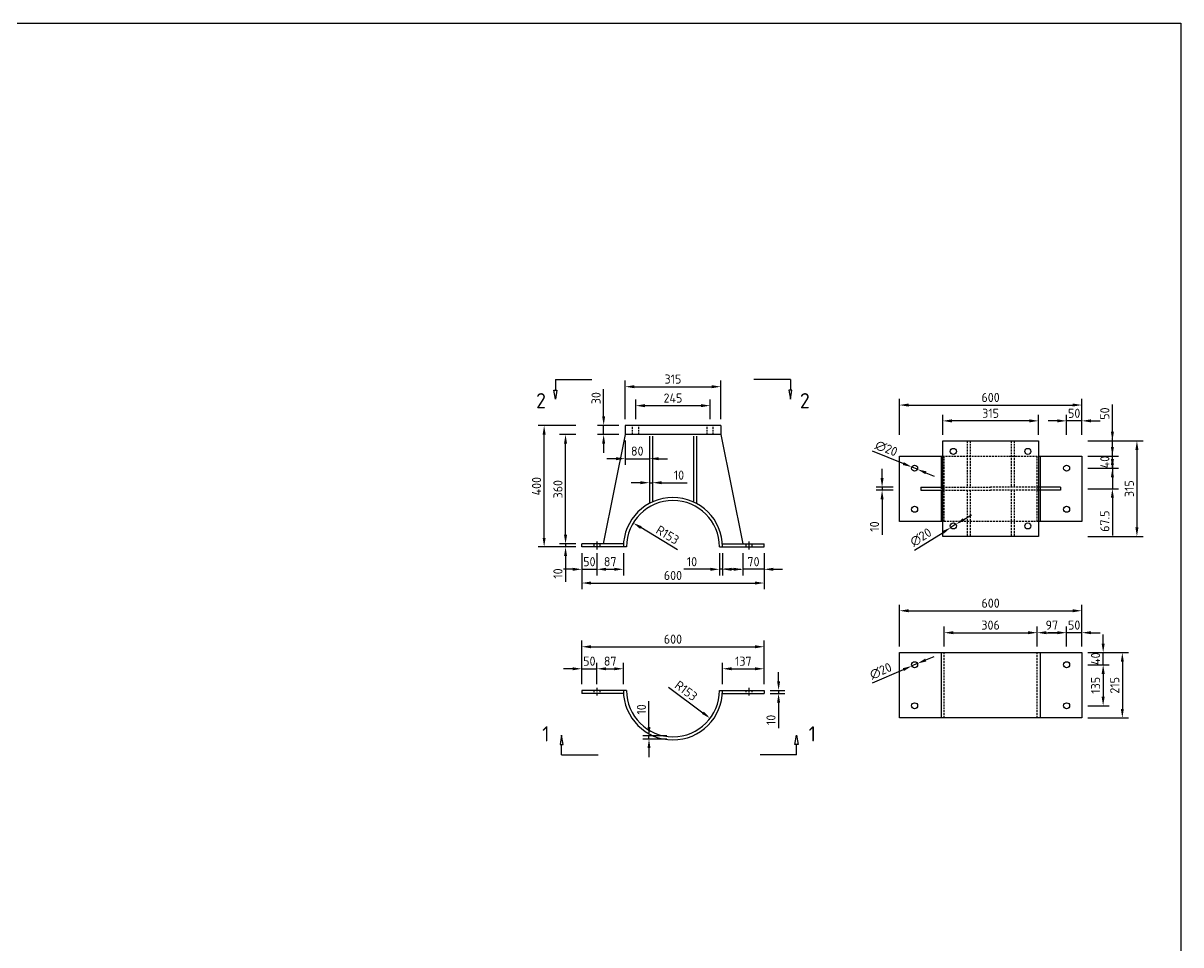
# Model space of a CAD drawing. Header units: millimetres. Extents: x 2537 to 35994, y -14212 to 3650.
# Drawn here: x 32185 to 35994, y -5013 to -1980 of the extents above; entities that cross this region are included whole.
import ezdxf

# ---------------------------------------------------------------- set-up
doc = ezdxf.new("R2010")
doc.units = ezdxf.units.MM
doc.linetypes.add('CENTER', pattern=[50.8, 31.75, -6.35, 6.35, -6.35])
doc.linetypes.add('HIDDEN', pattern=[9.525, 6.35, -3.175])
doc.styles.get("Standard").update_dxf_attribs({"font": 'tssdeng.shx'})
doc.dimstyles.new('ISO-25', dxfattribs={"dimtxt": 50, "dimasz": 30, "dimexe": 20, "dimexo": 20, "dimgap": 10, "dimtad": 1, "dimlfac": 0.1, "dimdsep": 46, "dimtxsty": 'Standard', "dimcen": 30, "dimadec": 0, "dimazin": 0, "dimtfac": 1, "dimtmove": 0, "dimatfit": 3, "dimfxl": 0, "dimarcsym": 0})

# ---------------------------------------------------------------- blocks, each defined once
blk = doc.blocks.new('*D202')
at = {"color": 0, "lineweight": -2, "transparency": 16777216}
for p, q in [((35067.7, -3334.6), (35067.7, -3216.9)), ((35097.7, -3236.9), (35637.7, -3236.9)), ((35667.7, -3334.6), (35667.7, -3216.9))]:
    blk.add_line(p, q, dxfattribs=at)
at = {"color": 0, "transparency": 16777216}
for points in [[(35097.7, -3231.9), (35097.7, -3241.9), (35067.7, -3236.9)], [(35637.7, -3231.9), (35637.7, -3241.9), (35667.7, -3236.9)]]:
    blk.add_solid(points, dxfattribs=at)
at = {"layer": 'Defpoints', "color": 0, "transparency": 16777216}
for p in [(35667.7, -3236.9), (35067.7, -3354.6), (35667.7, -3354.6)]:
    blk.add_point(p, dxfattribs=at)
at = {"color": 0, "transparency": 16777216, "insert": (35367.7, -3211.9), "char_height": 30, "attachment_point": 5}
blk.add_mtext('600', dxfattribs=at)
blk = doc.blocks.new('*D203')
at = {"color": 0, "lineweight": -2, "transparency": 16777216}
for p, q in [((35210.2, -3334.6), (35210.2, -3269)), ((35525.2, -3334.6), (35525.2, -3269)), ((35495.2, -3289), (35240.2, -3289))]:
    blk.add_line(p, q, dxfattribs=at)
at = {"color": 0, "transparency": 16777216}
for points in [[(35240.2, -3284), (35240.2, -3294), (35210.2, -3289)], [(35495.2, -3284), (35495.2, -3294), (35525.2, -3289)]]:
    blk.add_solid(points, dxfattribs=at)
at = {"layer": 'Defpoints', "color": 0, "transparency": 16777216}
for p in [(35210.2, -3289), (35210.2, -3354.6), (35525.2, -3354.6)]:
    blk.add_point(p, dxfattribs=at)
at = {"color": 0, "transparency": 16777216, "insert": (35367.7, -3264), "char_height": 30, "attachment_point": 5}
blk.add_mtext('315', dxfattribs=at)
blk = doc.blocks.new('*D204')
at = {"color": 0, "lineweight": -2, "transparency": 16777216}
for p, q in [((35687.7, -3354.6), (35869.2, -3354.6)), ((35849.2, -3384.6), (35849.2, -3639.6)), ((35687.7, -3669.6), (35869.2, -3669.6))]:
    blk.add_line(p, q, dxfattribs=at)
at = {"color": 0, "transparency": 16777216}
for points in [[(35844.2, -3384.6), (35854.2, -3384.6), (35849.2, -3354.6)], [(35844.2, -3639.6), (35854.2, -3639.6), (35849.2, -3669.6)]]:
    blk.add_solid(points, dxfattribs=at)
at = {"layer": 'Defpoints', "color": 0, "transparency": 16777216}
for p in [(35667.7, -3354.6), (35667.7, -3669.6), (35849.2, -3669.6)]:
    blk.add_point(p, dxfattribs=at)
at = {"color": 0, "transparency": 16777216, "insert": (35824.2, -3512.1), "char_height": 30, "attachment_point": 5, "rotation": 90}
blk.add_mtext('315', dxfattribs=at)
blk = doc.blocks.new('*D205')
at = {"color": 0, "lineweight": -2, "transparency": 16777216}
for p, q in [((35617.7, -3334.6), (35617.7, -3269)), ((35667.7, -3334.6), (35667.7, -3269)), ((35587.7, -3289), (35557.7, -3289)), ((35667.7, -3289), (35617.7, -3289)), ((35697.7, -3289), (35727.7, -3289))]:
    blk.add_line(p, q, dxfattribs=at)
at = {"color": 0, "transparency": 16777216}
for points in [[(35587.7, -3284), (35587.7, -3294), (35617.7, -3289)], [(35697.7, -3284), (35697.7, -3294), (35667.7, -3289)]]:
    blk.add_solid(points, dxfattribs=at)
at = {"layer": 'Defpoints', "color": 0, "transparency": 16777216}
for p in [(35617.7, -3289), (35617.7, -3354.6), (35667.7, -3354.6)]:
    blk.add_point(p, dxfattribs=at)
at = {"color": 0, "transparency": 16777216, "insert": (35642.7, -3264), "char_height": 30, "attachment_point": 5}
blk.add_mtext('50', dxfattribs=at)
blk = doc.blocks.new('*D206')
at = {"color": 0, "lineweight": -2, "transparency": 16777216}
for p, q in [((35768.5, -3374.6), (35768.5, -3344.6)), ((35687.7, -3404.6), (35788.5, -3404.6)), ((35768.5, -3444.6), (35768.5, -3404.6)), ((35687.7, -3444.6), (35788.5, -3444.6)), ((35768.5, -3474.6), (35768.5, -3504.6))]:
    blk.add_line(p, q, dxfattribs=at)
at = {"color": 0, "transparency": 16777216}
for points in [[(35763.5, -3374.6), (35773.5, -3374.6), (35768.5, -3404.6)], [(35763.5, -3474.6), (35773.5, -3474.6), (35768.5, -3444.6)]]:
    blk.add_solid(points, dxfattribs=at)
at = {"layer": 'Defpoints', "color": 0, "transparency": 16777216}
for p in [(35667.7, -3404.6), (35768.5, -3404.6), (35667.7, -3444.6)]:
    blk.add_point(p, dxfattribs=at)
at = {"color": 0, "transparency": 16777216, "insert": (35743.5, -3424.6), "char_height": 30, "attachment_point": 5, "rotation": 90}
blk.add_mtext('40', dxfattribs=at)
blk = doc.blocks.new('*D209')
at = {"color": 0, "lineweight": -2, "transparency": 16777216}
for p, q in [((34977.7, -3387.7), (35080.7, -3429.5)), ((35127, -3448.4), (35108.5, -3440.8)), ((35154.8, -3459.7), (35182.6, -3471))]:
    blk.add_line(p, q, dxfattribs=at)
at = {"color": 0, "transparency": 16777216}
for points in [[(35082.6, -3424.9), (35078.8, -3434.2), (35108.5, -3440.8)], [(35156.7, -3455.1), (35152.9, -3464.3), (35127, -3448.4)]]:
    blk.add_solid(points, dxfattribs=at)
at = {"layer": 'Defpoints', "color": 0, "transparency": 16777216}
for p in [(35108.5, -3440.8), (35127, -3448.4)]:
    blk.add_point(p, dxfattribs=at)
at = {"color": 0, "transparency": 16777216, "insert": (35024.7, -3379.8), "char_height": 30, "attachment_point": 5, "rotation": 337.8613}
blk.add_mtext('∅20', dxfattribs=at)
blk = doc.blocks.new('*D210')
at = {"color": 0, "lineweight": -2, "transparency": 16777216}
for p, q in [((35768.5, -3414.6), (35768.5, -3384.6)), ((35687.7, -3444.6), (35788.5, -3444.6)), ((35768.5, -3444.6), (35768.5, -3512.1)), ((35687.7, -3512.1), (35788.5, -3512.1)), ((35768.5, -3542.1), (35768.5, -3666))]:
    blk.add_line(p, q, dxfattribs=at)
at = {"color": 0, "transparency": 16777216}
for points in [[(35763.5, -3414.6), (35773.5, -3414.6), (35768.5, -3444.6)], [(35763.5, -3542.1), (35773.5, -3542.1), (35768.5, -3512.1)]]:
    blk.add_solid(points, dxfattribs=at)
at = {"layer": 'Defpoints', "color": 0, "transparency": 16777216}
for p in [(35667.7, -3444.6), (35667.7, -3512.1), (35768.5, -3512.1)]:
    blk.add_point(p, dxfattribs=at)
at = {"color": 0, "transparency": 16777216, "insert": (35743.5, -3619), "char_height": 30, "attachment_point": 5, "rotation": 90}
blk.add_mtext('67.5', dxfattribs=at)
blk = doc.blocks.new('*D207')
at = {"color": 0, "lineweight": -2, "transparency": 16777216}
for p, q in [((35010.7, -3477.1), (35010.7, -3447.1)), ((35047.7, -3507.1), (34990.7, -3507.1)), ((35047.7, -3517.1), (34990.7, -3517.1)), ((35010.7, -3507.1), (35010.7, -3517.1)), ((35010.7, -3547.1), (35010.7, -3663.8))]:
    blk.add_line(p, q, dxfattribs=at)
at = {"color": 0, "transparency": 16777216}
for points in [[(35005.7, -3477.1), (35015.7, -3477.1), (35010.7, -3507.1)], [(35005.7, -3547.1), (35015.7, -3547.1), (35010.7, -3517.1)]]:
    blk.add_solid(points, dxfattribs=at)
at = {"layer": 'Defpoints', "color": 0, "transparency": 16777216}
for p in [(35010.7, -3517.1), (35067.7, -3507.1), (35067.7, -3517.1)]:
    blk.add_point(p, dxfattribs=at)
at = {"color": 0, "transparency": 16777216, "insert": (34985.7, -3636.5), "char_height": 30, "attachment_point": 5, "rotation": 90}
blk.add_mtext('10', dxfattribs=at)
blk = doc.blocks.new('*D208')
at = {"color": 0, "lineweight": -2, "transparency": 16777216}
for p, q in [((35768.5, -3324.6), (35768.5, -3235.4)), ((35687.7, -3354.6), (35788.5, -3354.6)), ((35768.5, -3404.6), (35768.5, -3354.6)), ((35687.7, -3404.6), (35788.5, -3404.6)), ((35768.5, -3434.6), (35768.5, -3464.6))]:
    blk.add_line(p, q, dxfattribs=at)
at = {"color": 0, "transparency": 16777216}
for points in [[(35763.5, -3324.6), (35773.5, -3324.6), (35768.5, -3354.6)], [(35763.5, -3434.6), (35773.5, -3434.6), (35768.5, -3404.6)]]:
    blk.add_solid(points, dxfattribs=at)
at = {"layer": 'Defpoints', "color": 0, "transparency": 16777216}
for p in [(35667.7, -3354.6), (35667.7, -3404.6), (35768.5, -3404.6)]:
    blk.add_point(p, dxfattribs=at)
at = {"color": 0, "transparency": 16777216, "insert": (35743.5, -3265), "char_height": 30, "attachment_point": 5, "rotation": 90}
blk.add_mtext('50', dxfattribs=at)
blk = doc.blocks.new('*D211')
at = {"color": 0, "lineweight": -2, "transparency": 16777216}
for p, q in [((35279.2, -3613.5), (35304.6, -3597.6)), ((35117, -3714.6), (35211.3, -3655.8)), ((35253.7, -3629.3), (35236.7, -3639.9))]:
    blk.add_line(p, q, dxfattribs=at)
at = {"color": 0, "transparency": 16777216}
for points in [[(35276.5, -3609.2), (35281.8, -3617.7), (35253.7, -3629.3)], [(35208.6, -3651.5), (35213.9, -3660), (35236.7, -3639.9)]]:
    blk.add_solid(points, dxfattribs=at)
at = {"layer": 'Defpoints', "color": 0, "transparency": 16777216}
for p in [(35236.7, -3639.9), (35253.7, -3629.3)]:
    blk.add_point(p, dxfattribs=at)
at = {"color": 0, "transparency": 16777216, "insert": (35138.2, -3671.9), "char_height": 30, "attachment_point": 5, "rotation": 31.9319}
blk.add_mtext('∅20', dxfattribs=at)
blk = doc.blocks.new('*D214')
at = {"color": 0, "lineweight": -2, "transparency": 16777216}
for p, q in [((35067.7, -4031.5), (35067.7, -3893.7)), ((35097.7, -3913.7), (35637.7, -3913.7)), ((35667.7, -4031.5), (35667.7, -3893.7))]:
    blk.add_line(p, q, dxfattribs=at)
at = {"color": 0, "transparency": 16777216}
for points in [[(35097.7, -3908.7), (35097.7, -3918.7), (35067.7, -3913.7)], [(35637.7, -3908.7), (35637.7, -3918.7), (35667.7, -3913.7)]]:
    blk.add_solid(points, dxfattribs=at)
at = {"layer": 'Defpoints', "color": 0, "transparency": 16777216}
for p in [(35667.7, -3913.7), (35067.7, -4051.5), (35667.7, -4051.5)]:
    blk.add_point(p, dxfattribs=at)
at = {"color": 0, "transparency": 16777216, "insert": (35367.7, -3888.7), "char_height": 30, "attachment_point": 5}
blk.add_mtext('600', dxfattribs=at)
blk = doc.blocks.new('*D217')
at = {"color": 0, "lineweight": -2, "transparency": 16777216}
for p, q in [((35587.7, -3985.9), (35557.7, -3985.9)), ((35617.7, -4031.5), (35617.7, -3965.9)), ((35667.7, -3985.9), (35617.7, -3985.9)), ((35667.7, -4031.5), (35667.7, -3965.9)), ((35697.7, -3985.9), (35727.7, -3985.9))]:
    blk.add_line(p, q, dxfattribs=at)
at = {"color": 0, "transparency": 16777216}
for points in [[(35587.7, -3980.9), (35587.7, -3990.9), (35617.7, -3985.9)], [(35697.7, -3980.9), (35697.7, -3990.9), (35667.7, -3985.9)]]:
    blk.add_solid(points, dxfattribs=at)
at = {"layer": 'Defpoints', "color": 0, "transparency": 16777216}
for p in [(35617.7, -3985.9), (35617.7, -4051.5), (35667.7, -4051.5)]:
    blk.add_point(p, dxfattribs=at)
at = {"color": 0, "transparency": 16777216, "insert": (35642.7, -3960.9), "char_height": 30, "attachment_point": 5}
blk.add_mtext('50', dxfattribs=at)
blk = doc.blocks.new('*D218')
at = {"color": 0, "lineweight": -2, "transparency": 16777216}
for p, q in [((35738.1, -4021.5), (35738.1, -3991.5)), ((35687.7, -4051.5), (35758.1, -4051.5)), ((35738.1, -4091.5), (35738.1, -4051.5)), ((35687.7, -4091.5), (35758.1, -4091.5)), ((35738.1, -4121.5), (35738.1, -4151.5))]:
    blk.add_line(p, q, dxfattribs=at)
at = {"color": 0, "transparency": 16777216}
for points in [[(35733.1, -4021.5), (35743.1, -4021.5), (35738.1, -4051.5)], [(35733.1, -4121.5), (35743.1, -4121.5), (35738.1, -4091.5)]]:
    blk.add_solid(points, dxfattribs=at)
at = {"layer": 'Defpoints', "color": 0, "transparency": 16777216}
for p in [(35667.7, -4051.5), (35738.1, -4051.5), (35667.7, -4091.5)]:
    blk.add_point(p, dxfattribs=at)
at = {"color": 0, "transparency": 16777216, "insert": (35713.1, -4071.5), "char_height": 30, "attachment_point": 5, "rotation": 90}
blk.add_mtext('40', dxfattribs=at)
blk = doc.blocks.new('*D220')
at = {"color": 0, "lineweight": -2, "transparency": 16777216}
for p, q in [((35154.5, -4075.7), (35182.1, -4063.8)), ((34978.8, -4151.1), (35081, -4107.2)), ((35126.9, -4087.5), (35108.5, -4095.4))]:
    blk.add_line(p, q, dxfattribs=at)
at = {"color": 0, "transparency": 16777216}
for points in [[(35152.5, -4071.1), (35156.5, -4080.3), (35126.9, -4087.5)], [(35079, -4102.6), (35082.9, -4111.8), (35108.5, -4095.4)]]:
    blk.add_solid(points, dxfattribs=at)
at = {"layer": 'Defpoints', "color": 0, "transparency": 16777216}
for p in [(35108.5, -4095.4), (35126.9, -4087.5)]:
    blk.add_point(p, dxfattribs=at)
at = {"color": 0, "transparency": 16777216, "insert": (35006.3, -4112.1), "char_height": 30, "attachment_point": 5, "rotation": 23.2313}
blk.add_mtext('∅20', dxfattribs=at)
blk = doc.blocks.new('*D221')
at = {"color": 0, "lineweight": -2, "transparency": 16777216}
for p, q in [((35687.7, -4091.5), (35758.1, -4091.5)), ((35738.1, -4121.5), (35738.1, -4196.5)), ((35687.7, -4226.5), (35758.1, -4226.5))]:
    blk.add_line(p, q, dxfattribs=at)
at = {"color": 0, "transparency": 16777216}
for points in [[(35733.1, -4121.5), (35743.1, -4121.5), (35738.1, -4091.5)], [(35733.1, -4196.5), (35743.1, -4196.5), (35738.1, -4226.5)]]:
    blk.add_solid(points, dxfattribs=at)
at = {"layer": 'Defpoints', "color": 0, "transparency": 16777216}
for p in [(35667.7, -4091.5), (35667.7, -4226.5), (35738.1, -4226.5)]:
    blk.add_point(p, dxfattribs=at)
at = {"color": 0, "transparency": 16777216, "insert": (35713.1, -4159), "char_height": 30, "attachment_point": 5, "rotation": 90}
blk.add_mtext('135', dxfattribs=at)
blk = doc.blocks.new('*D222')
at = {"color": 0, "lineweight": -2, "transparency": 16777216}
for p, q in [((35214.7, -4031.5), (35214.7, -3965.9)), ((35244.7, -3985.9), (35490.7, -3985.9)), ((35520.7, -4031.5), (35520.7, -3965.9))]:
    blk.add_line(p, q, dxfattribs=at)
at = {"color": 0, "transparency": 16777216}
for points in [[(35244.7, -3980.9), (35244.7, -3990.9), (35214.7, -3985.9)], [(35490.7, -3980.9), (35490.7, -3990.9), (35520.7, -3985.9)]]:
    blk.add_solid(points, dxfattribs=at)
at = {"layer": 'Defpoints', "color": 0, "transparency": 16777216}
for p in [(35520.7, -3985.9), (35214.7, -4051.5), (35520.7, -4051.5)]:
    blk.add_point(p, dxfattribs=at)
at = {"color": 0, "transparency": 16777216, "insert": (35367.7, -3960.9), "char_height": 30, "attachment_point": 5}
blk.add_mtext('306', dxfattribs=at)
blk = doc.blocks.new('*D223')
at = {"color": 0, "lineweight": -2, "transparency": 16777216}
for p, q in [((35520.7, -4031.5), (35520.7, -3965.9)), ((35550.7, -3985.9), (35587.7, -3985.9)), ((35617.7, -4031.5), (35617.7, -3965.9))]:
    blk.add_line(p, q, dxfattribs=at)
at = {"color": 0, "transparency": 16777216}
for points in [[(35550.7, -3980.9), (35550.7, -3990.9), (35520.7, -3985.9)], [(35587.7, -3980.9), (35587.7, -3990.9), (35617.7, -3985.9)]]:
    blk.add_solid(points, dxfattribs=at)
at = {"layer": 'Defpoints', "color": 0, "transparency": 16777216}
for p in [(35617.7, -3985.9), (35520.7, -4051.5), (35617.7, -4051.5)]:
    blk.add_point(p, dxfattribs=at)
at = {"color": 0, "transparency": 16777216, "insert": (35569.2, -3960.9), "char_height": 30, "attachment_point": 5}
blk.add_mtext('97', dxfattribs=at)
blk = doc.blocks.new('*D224')
at = {"color": 0, "lineweight": -2, "transparency": 16777216}
for p, q in [((35687.7, -4051.5), (35821.2, -4051.5)), ((35801.2, -4081.5), (35801.2, -4236.5)), ((35687.7, -4266.5), (35821.2, -4266.5))]:
    blk.add_line(p, q, dxfattribs=at)
at = {"color": 0, "transparency": 16777216}
for points in [[(35796.2, -4081.5), (35806.2, -4081.5), (35801.2, -4051.5)], [(35796.2, -4236.5), (35806.2, -4236.5), (35801.2, -4266.5)]]:
    blk.add_solid(points, dxfattribs=at)
at = {"layer": 'Defpoints', "color": 0, "transparency": 16777216}
for p in [(35667.7, -4051.5), (35667.7, -4266.5), (35801.2, -4266.5)]:
    blk.add_point(p, dxfattribs=at)
at = {"color": 0, "transparency": 16777216, "insert": (35776.2, -4159), "char_height": 30, "attachment_point": 5, "rotation": 90}
blk.add_mtext('215', dxfattribs=at)
blk = doc.blocks.new('*D225')
at = {"color": 0, "lineweight": -2, "transparency": 16777216}
for p, q in [((34670.2, -4145.7), (34670.2, -4115.7)), ((34642.6, -4175.7), (34690.2, -4175.7)), ((34642.6, -4185.7), (34690.2, -4185.7)), ((34670.2, -4175.7), (34670.2, -4185.7)), ((34670.2, -4215.7), (34670.2, -4300.3))]:
    blk.add_line(p, q, dxfattribs=at)
at = {"color": 0, "transparency": 16777216}
for points in [[(34665.2, -4145.7), (34675.2, -4145.7), (34670.2, -4175.7)], [(34665.2, -4215.7), (34675.2, -4215.7), (34670.2, -4185.7)]]:
    blk.add_solid(points, dxfattribs=at)
at = {"layer": 'Defpoints', "color": 0, "transparency": 16777216}
for p in [(34622.6, -4175.7), (34622.6, -4185.7), (34670.2, -4185.7)]:
    blk.add_point(p, dxfattribs=at)
at = {"color": 0, "transparency": 16777216, "insert": (34645.2, -4273), "char_height": 30, "attachment_point": 5, "rotation": 90}
blk.add_mtext('10', dxfattribs=at)
blk = doc.blocks.new('*D228')
at = {"color": 0, "lineweight": -2, "transparency": 16777216}
for p, q in [((34485.6, -4155.7), (34485.6, -4084.6)), ((34515.6, -4104.6), (34592.6, -4104.6)), ((34622.6, -4155.7), (34622.6, -4084.6))]:
    blk.add_line(p, q, dxfattribs=at)
at = {"color": 0, "transparency": 16777216}
for points in [[(34515.6, -4099.6), (34515.6, -4109.6), (34485.6, -4104.6)], [(34592.6, -4099.6), (34592.6, -4109.6), (34622.6, -4104.6)]]:
    blk.add_solid(points, dxfattribs=at)
at = {"layer": 'Defpoints', "color": 0, "transparency": 16777216}
for p in [(34622.6, -4104.6), (34485.6, -4175.7), (34622.6, -4175.7)]:
    blk.add_point(p, dxfattribs=at)
at = {"color": 0, "transparency": 16777216, "insert": (34554.1, -4079.6), "char_height": 30, "attachment_point": 5}
blk.add_mtext('137', dxfattribs=at)
blk = doc.blocks.new('*D229')
at = {"color": 0, "lineweight": -2, "transparency": 16777216}
for p, q in [((33992.6, -4104.6), (33962.6, -4104.6)), ((34022.6, -4155.7), (34022.6, -4084.6)), ((34022.6, -4104.6), (34072.6, -4104.6)), ((34072.6, -4155.7), (34072.6, -4084.6)), ((34102.6, -4104.6), (34132.6, -4104.6))]:
    blk.add_line(p, q, dxfattribs=at)
at = {"color": 0, "transparency": 16777216}
for points in [[(33992.6, -4099.6), (33992.6, -4109.6), (34022.6, -4104.6)], [(34102.6, -4099.6), (34102.6, -4109.6), (34072.6, -4104.6)]]:
    blk.add_solid(points, dxfattribs=at)
at = {"layer": 'Defpoints', "color": 0, "transparency": 16777216}
for p in [(34072.6, -4104.6), (34022.6, -4175.7), (34072.6, -4175.7)]:
    blk.add_point(p, dxfattribs=at)
at = {"color": 0, "transparency": 16777216, "insert": (34047.6, -4079.6), "char_height": 30, "attachment_point": 5}
blk.add_mtext('50', dxfattribs=at)
blk = doc.blocks.new('*D230')
at = {"color": 0, "lineweight": -2, "transparency": 16777216}
for p, q in [((34022.6, -4155.7), (34022.6, -4012.1)), ((34052.6, -4032.1), (34592.6, -4032.1)), ((34622.6, -4155.7), (34622.6, -4012.1))]:
    blk.add_line(p, q, dxfattribs=at)
at = {"color": 0, "transparency": 16777216}
for points in [[(34052.6, -4027.1), (34052.6, -4037.1), (34022.6, -4032.1)], [(34592.6, -4027.1), (34592.6, -4037.1), (34622.6, -4032.1)]]:
    blk.add_solid(points, dxfattribs=at)
at = {"layer": 'Defpoints', "color": 0, "transparency": 16777216}
for p in [(34622.6, -4032.1), (34022.6, -4175.7), (34622.6, -4175.7)]:
    blk.add_point(p, dxfattribs=at)
at = {"color": 0, "transparency": 16777216, "insert": (34322.6, -4007.1), "char_height": 30, "attachment_point": 5}
blk.add_mtext('600', dxfattribs=at)
blk = doc.blocks.new('*D231')
at = {"color": 0, "lineweight": -2, "transparency": 16777216}
for p, q in [((34243.8, -4295.7), (34243.8, -4211)), ((34302.6, -4325.7), (34223.8, -4325.7)), ((34302.6, -4335.7), (34223.8, -4335.7)), ((34243.8, -4335.7), (34243.8, -4325.7)), ((34243.8, -4365.7), (34243.8, -4395.7))]:
    blk.add_line(p, q, dxfattribs=at)
at = {"color": 0, "transparency": 16777216}
for points in [[(34238.8, -4295.7), (34248.8, -4295.7), (34243.8, -4325.7)], [(34238.8, -4365.7), (34248.8, -4365.7), (34243.8, -4335.7)]]:
    blk.add_solid(points, dxfattribs=at)
at = {"layer": 'Defpoints', "color": 0, "transparency": 16777216}
for p in [(34243.8, -4335.7), (34322.6, -4325.7), (34322.6, -4335.7)]:
    blk.add_point(p, dxfattribs=at)
at = {"color": 0, "transparency": 16777216, "insert": (34218.8, -4238.3), "char_height": 30, "attachment_point": 5, "rotation": 90}
blk.add_mtext('10', dxfattribs=at)
blk = doc.blocks.new('*D232')
at = {"color": 0, "lineweight": -2, "transparency": 16777216}
for p, q in [((34022.6, -3723.9), (34022.6, -3842.5)), ((34622.6, -3723.9), (34622.6, -3842.5)), ((34052.6, -3822.5), (34592.6, -3822.5))]:
    blk.add_line(p, q, dxfattribs=at)
at = {"color": 0, "transparency": 16777216}
for points in [[(34052.6, -3817.5), (34052.6, -3827.5), (34022.6, -3822.5)], [(34592.6, -3817.5), (34592.6, -3827.5), (34622.6, -3822.5)]]:
    blk.add_solid(points, dxfattribs=at)
at = {"layer": 'Defpoints', "color": 0, "transparency": 16777216}
for p in [(34022.6, -3703.9), (34622.6, -3703.9), (34622.6, -3822.5)]:
    blk.add_point(p, dxfattribs=at)
at = {"color": 0, "transparency": 16777216, "insert": (34322.6, -3797.5), "char_height": 30, "attachment_point": 5}
blk.add_mtext('600', dxfattribs=at)
blk = doc.blocks.new('*D233')
at = {"color": 0, "lineweight": -2, "transparency": 16777216}
for p, q in [((34022.6, -3723.9), (34022.6, -3797.3)), ((34072.6, -3723.9), (34072.6, -3797.3)), ((33992.6, -3777.3), (33962.6, -3777.3)), ((34022.6, -3777.3), (34072.6, -3777.3)), ((34102.6, -3777.3), (34132.6, -3777.3))]:
    blk.add_line(p, q, dxfattribs=at)
at = {"color": 0, "transparency": 16777216}
for points in [[(33992.6, -3772.3), (33992.6, -3782.3), (34022.6, -3777.3)], [(34102.6, -3772.3), (34102.6, -3782.3), (34072.6, -3777.3)]]:
    blk.add_solid(points, dxfattribs=at)
at = {"layer": 'Defpoints', "color": 0, "transparency": 16777216}
for p in [(34022.6, -3703.9), (34072.6, -3703.9), (34072.6, -3777.3)]:
    blk.add_point(p, dxfattribs=at)
at = {"color": 0, "transparency": 16777216, "insert": (34047.6, -3752.3), "char_height": 30, "attachment_point": 5}
blk.add_mtext('50', dxfattribs=at)
blk = doc.blocks.new('*D234')
at = {"color": 0, "lineweight": -2, "transparency": 16777216}
for p, q in [((34072.6, -3723.9), (34072.6, -3797.3)), ((34159.6, -3723.9), (34159.6, -3797.3)), ((34102.6, -3777.3), (34129.6, -3777.3))]:
    blk.add_line(p, q, dxfattribs=at)
at = {"color": 0, "transparency": 16777216}
for points in [[(34102.6, -3772.3), (34102.6, -3782.3), (34072.6, -3777.3)], [(34129.6, -3772.3), (34129.6, -3782.3), (34159.6, -3777.3)]]:
    blk.add_solid(points, dxfattribs=at)
at = {"layer": 'Defpoints', "color": 0, "transparency": 16777216}
for p in [(34072.6, -3703.9), (34159.6, -3703.9), (34159.6, -3777.3)]:
    blk.add_point(p, dxfattribs=at)
at = {"color": 0, "transparency": 16777216, "insert": (34116.1, -3752.3), "char_height": 30, "attachment_point": 5}
blk.add_mtext('87', dxfattribs=at)
blk = doc.blocks.new('*D235')
at = {"color": 0, "lineweight": -2, "transparency": 16777216}
for p, q in [((34552.6, -3723.9), (34552.6, -3797.3)), ((34622.6, -3723.9), (34622.6, -3797.3)), ((34522.6, -3777.3), (34492.6, -3777.3)), ((34622.6, -3777.3), (34552.6, -3777.3)), ((34652.6, -3777.3), (34682.6, -3777.3))]:
    blk.add_line(p, q, dxfattribs=at)
at = {"color": 0, "transparency": 16777216}
for points in [[(34522.6, -3772.3), (34522.6, -3782.3), (34552.6, -3777.3)], [(34652.6, -3772.3), (34652.6, -3782.3), (34622.6, -3777.3)]]:
    blk.add_solid(points, dxfattribs=at)
at = {"layer": 'Defpoints', "color": 0, "transparency": 16777216}
for p in [(34552.6, -3703.9), (34622.6, -3703.9), (34552.6, -3777.3)]:
    blk.add_point(p, dxfattribs=at)
at = {"color": 0, "transparency": 16777216, "insert": (34587.6, -3752.3), "char_height": 30, "attachment_point": 5}
blk.add_mtext('70', dxfattribs=at)
blk = doc.blocks.new('*D237')
at = {"color": 0, "lineweight": -2, "transparency": 16777216}
for p, q in [((34165.1, -3283.9), (34165.1, -3156.5)), ((34480.1, -3283.9), (34480.1, -3156.5)), ((34195.1, -3176.5), (34450.1, -3176.5))]:
    blk.add_line(p, q, dxfattribs=at)
at = {"color": 0, "transparency": 16777216}
for points in [[(34195.1, -3171.5), (34195.1, -3181.5), (34165.1, -3176.5)], [(34450.1, -3171.5), (34450.1, -3181.5), (34480.1, -3176.5)]]:
    blk.add_solid(points, dxfattribs=at)
at = {"layer": 'Defpoints', "color": 0, "transparency": 16777216}
for p in [(34480.1, -3176.5), (34165.1, -3303.9), (34480.1, -3303.9)]:
    blk.add_point(p, dxfattribs=at)
at = {"color": 0, "transparency": 16777216, "insert": (34322.6, -3151.5), "char_height": 30, "attachment_point": 5}
blk.add_mtext('315', dxfattribs=at)
blk = doc.blocks.new('*D241')
at = {"color": 0, "lineweight": -2, "transparency": 16777216}
for p, q in [((34094.6, -3273.9), (34094.6, -3184.7)), ((34145.1, -3303.9), (34074.6, -3303.9)), ((34094.6, -3333.9), (34094.6, -3303.9)), ((34145.1, -3333.9), (34074.6, -3333.9)), ((34094.6, -3363.9), (34094.6, -3393.9))]:
    blk.add_line(p, q, dxfattribs=at)
at = {"color": 0, "transparency": 16777216}
for points in [[(34089.6, -3273.9), (34099.6, -3273.9), (34094.6, -3303.9)], [(34089.6, -3363.9), (34099.6, -3363.9), (34094.6, -3333.9)]]:
    blk.add_solid(points, dxfattribs=at)
at = {"layer": 'Defpoints', "color": 0, "transparency": 16777216}
for p in [(34094.6, -3303.9), (34165.1, -3303.9), (34165.1, -3333.9)]:
    blk.add_point(p, dxfattribs=at)
at = {"color": 0, "transparency": 16777216, "insert": (34069.6, -3214.3), "char_height": 30, "attachment_point": 5, "rotation": 90}
blk.add_mtext('30', dxfattribs=at)
blk = doc.blocks.new('*D242')
at = {"color": 0, "lineweight": -2, "transparency": 16777216}
for p, q in [((34215.1, -3492.4), (34185.1, -3492.4)), ((34245.1, -3467.2), (34245.1, -3512.4)), ((34245.1, -3492.4), (34255.1, -3492.4)), ((34255.1, -3467.2), (34255.1, -3512.4)), ((34285.1, -3492.4), (34369.7, -3492.4))]:
    blk.add_line(p, q, dxfattribs=at)
at = {"color": 0, "transparency": 16777216}
for points in [[(34215.1, -3487.4), (34215.1, -3497.4), (34245.1, -3492.4)], [(34285.1, -3487.4), (34285.1, -3497.4), (34255.1, -3492.4)]]:
    blk.add_solid(points, dxfattribs=at)
at = {"layer": 'Defpoints', "color": 0, "transparency": 16777216}
for p in [(34245.1, -3447.2), (34255.1, -3447.2), (34255.1, -3492.4)]:
    blk.add_point(p, dxfattribs=at)
at = {"color": 0, "transparency": 16777216, "insert": (34342.4, -3467.4), "char_height": 30, "attachment_point": 5}
blk.add_mtext('10', dxfattribs=at)
blk = doc.blocks.new('*D244')
at = {"color": 0, "lineweight": -2, "transparency": 16777216}
for p, q in [((34475.6, -3723.9), (34475.6, -3797.3)), ((34485.6, -3723.9), (34485.6, -3797.3)), ((34445.6, -3777.3), (34357.9, -3777.3)), ((34485.6, -3777.3), (34475.6, -3777.3)), ((34515.6, -3777.3), (34545.6, -3777.3))]:
    blk.add_line(p, q, dxfattribs=at)
at = {"color": 0, "transparency": 16777216}
for points in [[(34445.6, -3772.3), (34445.6, -3782.3), (34475.6, -3777.3)], [(34515.6, -3772.3), (34515.6, -3782.3), (34485.6, -3777.3)]]:
    blk.add_solid(points, dxfattribs=at)
at = {"layer": 'Defpoints', "color": 0, "transparency": 16777216}
for p in [(34475.6, -3703.9), (34485.6, -3703.9), (34485.6, -3777.3)]:
    blk.add_point(p, dxfattribs=at)
at = {"color": 0, "transparency": 16777216, "insert": (34385.2, -3752.3), "char_height": 30, "attachment_point": 5}
blk.add_mtext('10', dxfattribs=at)
blk = doc.blocks.new('*D245')
at = {"color": 0, "lineweight": -2, "transparency": 16777216}
for p, q in [((34200.1, -3283.9), (34200.1, -3218.9)), ((34445.1, -3283.9), (34445.1, -3218.9)), ((34230.1, -3238.9), (34415.1, -3238.9))]:
    blk.add_line(p, q, dxfattribs=at)
at = {"color": 0, "transparency": 16777216}
for points in [[(34230.1, -3233.9), (34230.1, -3243.9), (34200.1, -3238.9)], [(34415.1, -3233.9), (34415.1, -3243.9), (34445.1, -3238.9)]]:
    blk.add_solid(points, dxfattribs=at)
at = {"layer": 'Defpoints', "color": 0, "transparency": 16777216}
for p in [(34445.1, -3238.9), (34200.1, -3303.9), (34445.1, -3303.9)]:
    blk.add_point(p, dxfattribs=at)
at = {"color": 0, "transparency": 16777216, "insert": (34322.6, -3213.9), "char_height": 30, "attachment_point": 5}
blk.add_mtext('245', dxfattribs=at)
blk = doc.blocks.new('*D246')
at = {"color": 0, "lineweight": -2, "transparency": 16777216}
for p, q in [((34165.1, -3353.9), (34165.1, -3433.4)), ((34245.1, -3353.9), (34245.1, -3433.4)), ((34135.1, -3413.4), (34105.1, -3413.4)), ((34165.1, -3413.4), (34245.1, -3413.4)), ((34275.1, -3413.4), (34305.1, -3413.4))]:
    blk.add_line(p, q, dxfattribs=at)
at = {"color": 0, "transparency": 16777216}
for points in [[(34135.1, -3408.4), (34135.1, -3418.4), (34165.1, -3413.4)], [(34275.1, -3408.4), (34275.1, -3418.4), (34245.1, -3413.4)]]:
    blk.add_solid(points, dxfattribs=at)
at = {"layer": 'Defpoints', "color": 0, "transparency": 16777216}
for p in [(34165.1, -3333.9), (34245.1, -3333.9), (34245.1, -3413.4)]:
    blk.add_point(p, dxfattribs=at)
at = {"color": 0, "transparency": 16777216, "insert": (34205.1, -3388.4), "char_height": 30, "attachment_point": 5}
blk.add_mtext('80', dxfattribs=at)
blk = doc.blocks.new('*D279')
at = {"color": 0, "lineweight": -2, "transparency": 16777216}
blk.add_line((34337.8, -3713.1), (34217.3, -3640.2), dxfattribs=at)
at = {"color": 0, "transparency": 16777216}
blk.add_solid([(34219.9, -3635.9), (34214.7, -3644.5), (34191.7, -3624.7)], dxfattribs=at)
at = {"layer": 'Defpoints', "color": 0, "transparency": 16777216}
for p in [(34191.7, -3624.7), (34322.6, -3703.9)]:
    blk.add_point(p, dxfattribs=at)
at = {"color": 0, "transparency": 16777216, "insert": (34305.1, -3664.1), "char_height": 30, "attachment_point": 5, "rotation": 328.8118}
blk.add_mtext('R153', dxfattribs=at)
blk = doc.blocks.new('*D281')
at = {"color": 0, "lineweight": -2, "transparency": 16777216}
blk.add_line((34308.3, -4165), (34421, -4249.4), dxfattribs=at)
at = {"color": 0, "transparency": 16777216}
blk.add_solid([(34424, -4245.4), (34418, -4253.4), (34445, -4267.4)], dxfattribs=at)
at = {"layer": 'Defpoints', "color": 0, "transparency": 16777216}
for p in [(34322.6, -4175.7), (34445, -4267.4)]:
    blk.add_point(p, dxfattribs=at)
at = {"color": 0, "transparency": 16777216, "insert": (34366, -4176.9), "char_height": 30, "attachment_point": 5, "rotation": 323.1509}
blk.add_mtext('R153', dxfattribs=at)
blk = doc.blocks.new('*D282')
at = {"color": 0, "lineweight": -2, "transparency": 16777216}
for p, q in [((34072.6, -4155.7), (34072.6, -4084.6)), ((34102.6, -4104.6), (34129.6, -4104.6)), ((34159.6, -4155.7), (34159.6, -4084.6))]:
    blk.add_line(p, q, dxfattribs=at)
at = {"color": 0, "transparency": 16777216}
for points in [[(34102.6, -4099.6), (34102.6, -4109.6), (34072.6, -4104.6)], [(34129.6, -4099.6), (34129.6, -4109.6), (34159.6, -4104.6)]]:
    blk.add_solid(points, dxfattribs=at)
at = {"layer": 'Defpoints', "color": 0, "transparency": 16777216}
for p in [(34159.6, -4104.6), (34072.6, -4175.7), (34159.6, -4175.7)]:
    blk.add_point(p, dxfattribs=at)
at = {"color": 0, "transparency": 16777216, "insert": (34116.1, -4079.6), "char_height": 30, "attachment_point": 5}
blk.add_mtext('87', dxfattribs=at)
blk = doc.blocks.new('*D328')
at = {"color": 0, "lineweight": -2, "transparency": 16777216}
for p, q in [((33969.2, -3663.9), (33969.2, -3633.9)), ((34002.6, -3693.9), (33949.2, -3693.9)), ((33969.2, -3693.9), (33969.2, -3703.9)), ((34002.6, -3703.9), (33949.2, -3703.9)), ((33969.2, -3733.9), (33969.2, -3818.5))]:
    blk.add_line(p, q, dxfattribs=at)
at = {"color": 0, "transparency": 16777216}
for points in [[(33964.2, -3663.9), (33974.2, -3663.9), (33969.2, -3693.9)], [(33964.2, -3733.9), (33974.2, -3733.9), (33969.2, -3703.9)]]:
    blk.add_solid(points, dxfattribs=at)
at = {"layer": 'Defpoints', "color": 0, "transparency": 16777216}
for p in [(33969.2, -3693.9), (34022.6, -3693.9), (34022.6, -3703.9)]:
    blk.add_point(p, dxfattribs=at)
at = {"color": 0, "transparency": 16777216, "insert": (33944.2, -3791.2), "char_height": 30, "attachment_point": 5, "rotation": 90}
blk.add_mtext('10', dxfattribs=at)
blk = doc.blocks.new('*D326')
at = {"color": 0, "lineweight": -2, "transparency": 16777216}
for p, q in [((34002.6, -3303.9), (33878.8, -3303.9)), ((33898.8, -3673.9), (33898.8, -3333.9)), ((34002.6, -3703.9), (33878.8, -3703.9))]:
    blk.add_line(p, q, dxfattribs=at)
at = {"color": 0, "transparency": 16777216}
for points in [[(33893.8, -3333.9), (33903.8, -3333.9), (33898.8, -3303.9)], [(33893.8, -3673.9), (33903.8, -3673.9), (33898.8, -3703.9)]]:
    blk.add_solid(points, dxfattribs=at)
at = {"layer": 'Defpoints', "color": 0, "transparency": 16777216}
for p in [(33898.8, -3303.9), (34022.6, -3303.9), (34022.6, -3703.9)]:
    blk.add_point(p, dxfattribs=at)
at = {"color": 0, "transparency": 16777216, "insert": (33873.8, -3503.9), "char_height": 30, "attachment_point": 5, "rotation": 90}
blk.add_mtext('400', dxfattribs=at)
blk = doc.blocks.new('*D327')
at = {"color": 0, "lineweight": -2, "transparency": 16777216}
for p, q in [((34002.6, -3333.9), (33949.2, -3333.9)), ((33969.2, -3663.9), (33969.2, -3363.9)), ((34002.6, -3693.9), (33949.2, -3693.9))]:
    blk.add_line(p, q, dxfattribs=at)
at = {"color": 0, "transparency": 16777216}
for points in [[(33964.2, -3363.9), (33974.2, -3363.9), (33969.2, -3333.9)], [(33964.2, -3663.9), (33974.2, -3663.9), (33969.2, -3693.9)]]:
    blk.add_solid(points, dxfattribs=at)
at = {"layer": 'Defpoints', "color": 0, "transparency": 16777216}
for p in [(33969.2, -3333.9), (34022.6, -3333.9), (34022.6, -3693.9)]:
    blk.add_point(p, dxfattribs=at)
at = {"color": 0, "transparency": 16777216, "insert": (33944.2, -3513.9), "char_height": 30, "attachment_point": 5, "rotation": 90}
blk.add_mtext('360', dxfattribs=at)

msp = doc.modelspace()

# ---------------------------------------------------------------- linework, layer by layer
for p, q in [((33936.105, -3152.904), (33936.107, -3187.904)), ((33936.105, -3152.904), (34056.105, -3152.904)), ((34708.999, -3152.904), (34588.999, -3152.904)), ((34708.999, -3152.904), (34708.997, -3187.904)), ((33936.105, -3217.904), (33931.104, -3187.904)), ((33931.104, -3187.904), (33941.104, -3187.904)), ((33941.104, -3187.904), (33936.105, -3217.904)), ((34714, -3187.904), (34704, -3187.904)), ((34704, -3187.904), (34708.999, -3217.904)), ((34708.999, -3217.904), (34714, -3187.904)), ((34480.052, -3303.91), (34165.052, -3303.91)), ((34165.052, -3303.91), (34165.052, -3333.91)), ((34480.052, -3303.91), (34480.052, -3333.91)), ((34165.052, -3333.91), (34092.552, -3693.91)), ((34480.052, -3333.91), (34165.052, -3333.91)), ((34245.052, -3338.91), (34245.052, -3560.513)), ((34255.052, -3338.91), (34255.052, -3555.543)), ((34390.052, -3338.91), (34390.052, -3555.543)), ((34400.052, -3338.91), (34400.052, -3560.513)), ((34480.052, -3333.91), (34552.552, -3693.91)), ((35210.233, -3354.618), (35525.233, -3354.618)), ((35210.233, -3669.618), (35210.233, -3354.618)), ((35525.233, -3354.618), (35525.233, -3669.618)), ((35067.733, -3619.618), (35067.733, -3404.618)), ((35067.733, -3404.618), (35210.233, -3404.618)), ((35205.046, -3404.618), (35205.046, -3507.118)), ((35525.233, -3404.618), (35667.733, -3404.618)), ((35530.42, -3404.618), (35530.42, -3507.118)), ((35667.733, -3404.618), (35667.733, -3619.618)), ((35137.733, -3507.118), (35210.233, -3507.118)), ((35137.733, -3507.118), (35137.733, -3517.118)), ((35137.733, -3517.118), (35210.233, -3517.118)), ((35205.046, -3517.118), (35205.046, -3619.618)), ((35597.733, -3507.118), (35525.233, -3507.118)), ((35597.733, -3517.118), (35525.233, -3517.118)), ((35530.42, -3517.118), (35530.42, -3619.618)), ((35597.733, -3507.118), (35597.733, -3517.118)), ((35210.233, -3619.618), (35067.733, -3619.618)), ((35667.733, -3619.618), (35525.233, -3619.618)), ((34159.859, -3693.91), (34022.552, -3693.91)), ((34022.552, -3703.91), (34022.552, -3693.91)), ((34062.552, -3693.91), (34062.552, -3703.91)), ((34072.552, -3685.91), (34072.552, -3711.91)), ((34082.552, -3693.91), (34082.552, -3703.91)), ((34485.245, -3693.91), (34622.552, -3693.91)), ((34562.552, -3693.91), (34562.552, -3703.91)), ((34572.552, -3685.91), (34572.552, -3711.91)), ((34582.552, -3693.91), (34582.552, -3703.91)), ((34622.552, -3703.91), (34622.552, -3693.91)), ((35525.233, -3669.618), (35210.233, -3669.618)), ((34169.552, -3703.91), (34022.552, -3703.91)), ((34475.552, -3703.91), (34622.552, -3703.91)), ((35067.733, -4266.461), (35067.733, -4051.461)), ((35067.733, -4051.461), (35210.233, -4051.461)), ((35205.046, -4051.461), (35205.046, -4153.961)), ((35210.233, -4051.461), (35525.233, -4051.461)), ((35525.233, -4051.461), (35667.733, -4051.461)), ((35530.42, -4051.461), (35530.42, -4153.961)), ((35667.733, -4051.461), (35667.733, -4266.461)), ((34169.552, -4175.654), (34022.552, -4175.654)), ((34022.552, -4175.654), (34022.552, -4185.654)), ((34159.859, -4185.654), (34022.552, -4185.654)), ((34475.552, -4175.654), (34622.552, -4175.654)), ((34485.245, -4185.654), (34622.552, -4185.654)), ((34622.552, -4175.654), (34622.552, -4185.654)), ((35205.046, -4153.961), (35205.046, -4163.961)), ((35205.046, -4163.961), (35205.046, -4266.461)), ((35530.42, -4153.961), (35530.42, -4163.961)), ((35530.42, -4163.961), (35530.42, -4266.461)), ((35210.233, -4266.461), (35067.733, -4266.461)), ((35525.233, -4266.461), (35210.233, -4266.461)), ((35667.733, -4266.461), (35525.233, -4266.461)), ((33956.269, -4323.291), (33951.268, -4353.291)), ((33961.268, -4353.292), (33956.269, -4323.291)), ((34724.164, -4353.292), (34729.162, -4323.291)), ((34729.162, -4323.291), (34734.164, -4353.291)), ((33951.268, -4353.291), (33961.268, -4353.292)), ((33956.269, -4388.291), (33956.271, -4353.291)), ((34734.164, -4353.291), (34724.164, -4353.292)), ((34729.162, -4388.291), (34729.161, -4353.291)), ((33956.269, -4388.291), (34076.269, -4388.291)), ((34729.162, -4388.291), (34609.162, -4388.291))]:
    msp.add_line(p, q)
at = {"linetype": 'HIDDEN'}
for p, q in [((34190.052, -3333.91), (34190.052, -3303.91)), ((34210.052, -3333.91), (34210.052, -3303.91)), ((34435.052, -3333.91), (34435.052, -3303.91)), ((34435.052, -3333.91), (34435.052, -3303.91)), ((34455.052, -3333.91), (34455.052, -3303.91)), ((35290.233, -3354.618), (35290.233, -3507.118)), ((35300.233, -3354.618), (35300.233, -3507.118)), ((35435.233, -3354.618), (35435.233, -3507.118)), ((35445.233, -3354.618), (35445.233, -3507.118)), ((35210.233, -3404.618), (35525.233, -3404.618)), ((35214.733, -3619.618), (35214.733, -3404.618)), ((35520.733, -3619.618), (35520.733, -3404.618)), ((35205.046, -3507.118), (35205.046, -3517.118)), ((35210.233, -3507.118), (35367.733, -3507.118)), ((35210.233, -3517.118), (35367.733, -3517.118)), ((35290.233, -3517.118), (35290.233, -3669.618)), ((35300.233, -3517.118), (35300.233, -3669.618)), ((35525.233, -3507.118), (35367.733, -3507.118)), ((35525.233, -3517.118), (35367.733, -3517.118)), ((35435.233, -3517.118), (35435.233, -3669.618)), ((35445.233, -3517.118), (35445.233, -3669.618)), ((35530.42, -3507.118), (35530.42, -3517.118)), ((35525.233, -3619.618), (35210.233, -3619.618)), ((35214.733, -4266.461), (35214.733, -4051.461)), ((35520.733, -4266.461), (35520.733, -4051.461)), ((34062.552, -4175.654), (34062.552, -4185.654)), ((34082.552, -4175.654), (34082.552, -4185.654)), ((34562.552, -4175.654), (34562.552, -4185.654)), ((34582.552, -4175.654), (34582.552, -4185.654))]:
    msp.add_line(p, q, dxfattribs=at)
at = {"linetype": 'CENTER', "ltscale": 0.3}
for p, q in [((34072.552, -4167.654), (34072.552, -4193.654)), ((34572.552, -4167.654), (34572.552, -4193.654))]:
    msp.add_line(p, q, dxfattribs=at)
msp.add_lwpolyline([(11258.192, -1980.464), (35993.698, -1980.464), (35993.698, -14212.343), (11258.192, -14212.343)], close=True)
for centre in [(35245.233, -3389.618), (35490.233, -3389.618), (35117.733, -3444.618), (35617.733, -3444.618), (35117.733, -3579.618), (35617.733, -3579.618), (35245.233, -3634.618), (35490.233, -3634.618), (35117.733, -4091.461), (35617.733, -4091.461), (35117.733, -4226.461), (35617.733, -4226.461)]:
    msp.add_circle(centre, 10)
for centre, radius, start, end in [((34322.552, -3703.91), 163, 0, 180), ((34322.552, -3703.91), 153, 0, 180), ((34322.552, -4175.654), 163, 180, 0), ((34322.552, -4175.654), 153, 180, 0)]:
    msp.add_arc(centre, radius, start, end)

# ---------------------------------------------------------------- texts
at = {"char_height": 50}
for s, insert, attachment_point in [('2', (33872.251, -3247.593), 7), ('2', (34772.853, -3247.593), 9), ('1', (33892.414, -4293.602), 1), ('1', (34793.017, -4293.602), 3)]:
    msp.add_mtext_dynamic_manual_height_columns(s, width=98.87167, gutter_width=12.5, heights=[0], dxfattribs=dict(at, insert=insert, attachment_point=attachment_point))

# ---------------------------------------------------------------- dimensions: what is measured, and where the dimension line sits
for base, p1, p2, picture, middle in [((34480.052, -3176.474), (34165.052, -3303.91), (34480.052, -3303.91), '*D237', (34322.552, -3151.474)), ((35667.733, -3236.898), (35067.733, -3354.618), (35667.733, -3354.618), '*D202', (35367.733, -3211.898)), ((35210.233, -3289.013), (35525.233, -3354.618), (35210.233, -3354.618), '*D203', (35367.733, -3264.013)), ((34245.052, -3413.374), (34165.052, -3333.91), (34245.052, -3333.91), '*D246', (34205.052, -3388.374)), ((34255.052, -3492.356), (34245.052, -3447.207), (34255.052, -3447.207), '*D242', (34342.36, -3467.356)), ((34622.552, -3822.457), (34022.552, -3703.91), (34622.552, -3703.91), '*D232', (34322.552, -3797.457)), ((34159.552, -3777.29), (34072.552, -3703.91), (34159.552, -3703.91), '*D234', (34116.052, -3752.29)), ((34552.552, -3777.29), (34622.552, -3703.91), (34552.552, -3703.91), '*D235', (34587.552, -3752.29)), ((35667.733, -3913.741), (35067.733, -4051.461), (35667.733, -4051.461), '*D214', (35367.733, -3888.741)), ((35520.733, -3985.857), (35214.733, -4051.461), (35520.733, -4051.461), '*D222', (35367.733, -3960.857)), ((35617.733, -3985.857), (35520.733, -4051.461), (35617.733, -4051.461), '*D223', (35569.233, -3960.857)), ((34622.552, -4032.11), (34022.552, -4175.654), (34622.552, -4175.654), '*D230', (34322.552, -4007.11)), ((34159.552, -4104.606), (34072.552, -4175.654), (34159.552, -4175.654), '*D282', (34116.052, -4079.606)), ((34622.552, -4104.606), (34485.552, -4175.654), (34622.552, -4175.654), '*D228', (34554.052, -4079.606))]:
    dim = msp.add_linear_dim(base=base, p1=p1, p2=p2, dimstyle='ISO-25', override={"dimtxt": 30, "dimlfac": 1})
    dim.commit()
    dim.dimension.update_dxf_attribs({"geometry": picture, "text_midpoint": middle})
for base, p1, p2, angle, picture, middle in [((34094.557, -3303.91), (34165.052, -3333.91), (34165.052, -3303.91), 90, '*D241', (34069.557, -3214.295)), ((34445.052, -3238.885), (34200.052, -3303.91), (34445.052, -3303.91), 180, '*D245', (34322.552, -3213.885)), ((33898.757, -3303.91), (34022.552, -3703.91), (34022.552, -3303.91), 90, '*D326', (33873.757, -3503.91)), ((33969.199, -3333.91), (34022.552, -3693.91), (34022.552, -3333.91), 90, '*D327', (33944.199, -3513.91)), ((35849.237, -3669.618), (35667.733, -3354.618), (35667.733, -3669.618), 90, '*D204', (35824.237, -3512.118)), ((35801.231, -4266.461), (35667.733, -4051.461), (35667.733, -4266.461), 90, '*D224', (35776.231, -4158.961)), ((34670.2, -4185.654), (34622.552, -4175.654), (34622.552, -4185.654), 90, '*D225', (34645.2, -4272.962))]:
    dim = msp.add_linear_dim(base=base, p1=p1, p2=p2, angle=angle, dimstyle='ISO-25', override={"dimtxt": 30, "dimlfac": 1})
    dim.commit()
    dim.dimension.update_dxf_attribs({"geometry": picture, "text_midpoint": middle})
for base, p1, p2, picture, middle in [((35768.485, -3404.618), (35667.733, -3354.618), (35667.733, -3404.618), '*D208', (35768.485, -3265.002)), ((35768.485, -3404.618), (35667.733, -3444.618), (35667.733, -3404.618), '*D206', (35768.485, -3424.618)), ((35768.485, -3512.118), (35667.733, -3444.618), (35667.733, -3512.118), '*D210', (35768.485, -3619.041)), ((35010.695, -3517.118), (35067.733, -3507.118), (35067.733, -3517.118), '*D207', (35010.695, -3636.541)), ((33969.199, -3693.91), (34022.552, -3703.91), (34022.552, -3693.91), '*D328', (33969.199, -3791.218)), ((35738.109, -4051.461), (35667.733, -4091.461), (35667.733, -4051.461), '*D218', (35738.109, -4071.461)), ((35738.109, -4226.461), (35667.733, -4091.461), (35667.733, -4226.461), '*D221', (35738.109, -4158.961)), ((34243.779, -4335.654), (34322.552, -4325.654), (34322.552, -4335.654), '*D231', (34243.779, -4238.347))]:
    dim = msp.add_linear_dim(base=base, p1=p1, p2=p2, angle=90, dimstyle='ISO-25', override={"dimtxt": 30, "dimlfac": 1})
    dim.commit()
    dim.dimension.update_dxf_attribs({"geometry": picture, "text_midpoint": middle, "dimtype": 160})
for base, p1, p2, picture, middle in [((35617.733, -3289.013), (35667.733, -3354.618), (35617.733, -3354.618), '*D205', (35642.733, -3289.013)), ((34072.552, -3777.29), (34022.552, -3703.91), (34072.552, -3703.91), '*D233', (34047.552, -3777.29)), ((34485.552, -3777.29), (34475.552, -3703.91), (34485.552, -3703.91), '*D244', (34385.244, -3777.29)), ((35617.733, -3985.857), (35667.733, -4051.461), (35617.733, -4051.461), '*D217', (35642.733, -3985.857)), ((34072.552, -4104.606), (34022.552, -4175.654), (34072.552, -4175.654), '*D229', (34047.552, -4104.606))]:
    dim = msp.add_linear_dim(base=base, p1=p1, p2=p2, dimstyle='ISO-25', override={"dimtxt": 30, "dimlfac": 1})
    dim.commit()
    dim.dimension.update_dxf_attribs({"geometry": picture, "text_midpoint": middle, "dimtype": 160})
for p1, p2, picture, middle in [((35126.996, -3448.386), (35108.47, -3440.849), '*D209', (35024.73, -3379.79)), ((35253.72, -3629.329), (35236.746, -3639.907), '*D211', (35138.166, -3671.886)), ((35126.922, -4087.517), (35108.544, -4095.405), '*D220', (35006.261, -4112.104))]:
    dim = msp.add_diameter_dim_2p(p1=p1, p2=p2, dimstyle='ISO-25', override={"dimtxt": 30, "dimlfac": 1})
    dim.commit()
    dim.dimension.update_dxf_attribs({"geometry": picture, "text_midpoint": middle})
for center, mpoint, picture, middle in [((34322.552, -3703.91), (34191.665, -3624.679), '*D279', (34292.183, -3685.526)), ((34322.552, -4175.654), (34444.985, -4267.41), '*D281', (34350.96, -4196.944))]:
    dim = msp.add_radius_dim(center=center, mpoint=mpoint, dimstyle='ISO-25', override={"dimtxt": 30, "dimlfac": 1})
    dim.commit()
    dim.dimension.update_dxf_attribs({"geometry": picture, "text_midpoint": middle, "dimtype": 164})

doc.saveas('drawing.dxf')
